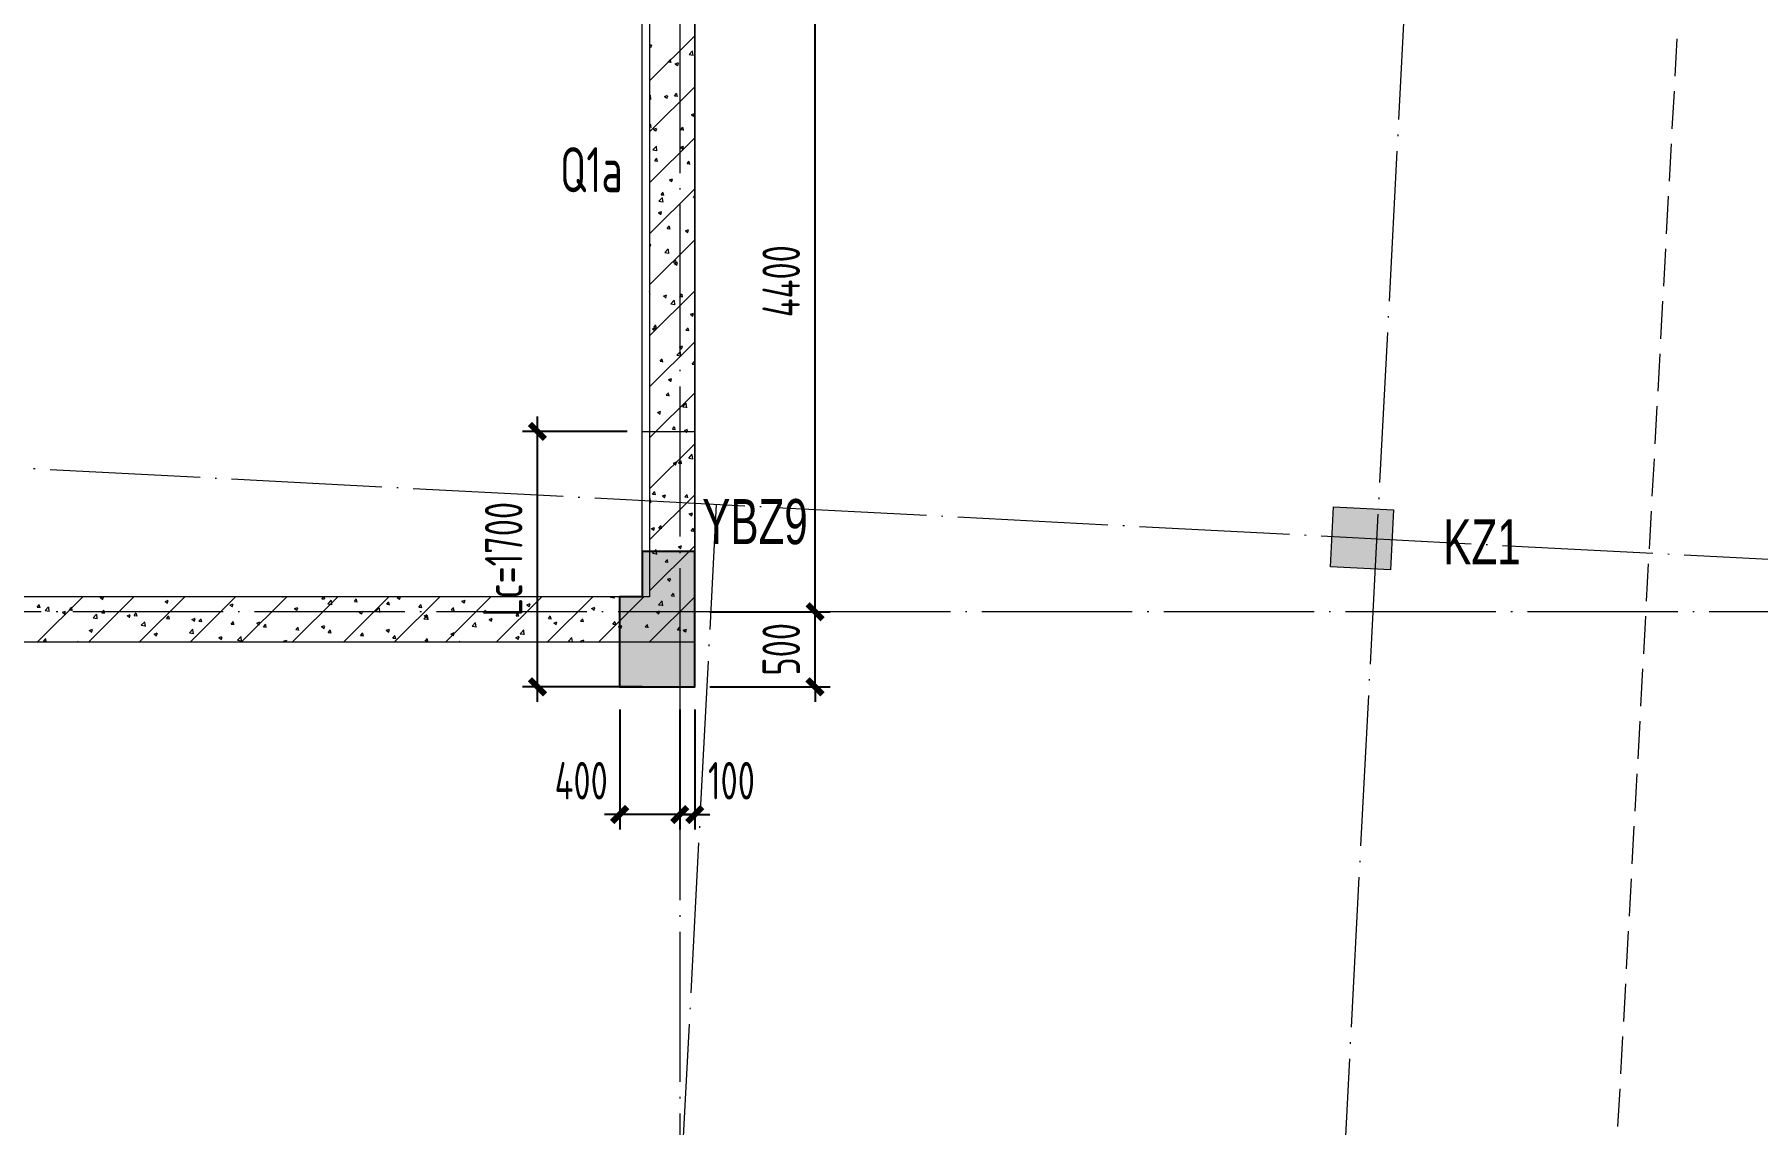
# Model space of a CAD drawing. Extents: x 5874492 to 7194610, y -939842 to -279257.
# Drawn here: x 6330551 to 6342017, y -479302 to -472047 of the extents above; entities that cross this region are included whole.
import ezdxf
from ezdxf.enums import TextEntityAlignment as Align

# ---------------------------------------------------------------- set-up
doc = ezdxf.new("R2010")
doc.units = 0
doc.header["$LTSCALE"] = 1000
doc.linetypes.add('DASH', pattern=[0.35, 0.25, -0.1])
doc.linetypes.add('DOTE', pattern=[2.42, 2, -0.2, 0.02, -0.2])
for name, color, linetype, lineweight in [('A-轴线-塔楼', 1, 'DOTE', 9), ('S-基础-DQ', 6, 'Continuous', 20), ('S-基础-HATCH', 251, 'Continuous', 20), ('S-墙柱-COLU', 50, 'Continuous', 20), ('S-墙柱-DIM', 3, 'Continuous', 20), ('S-墙柱-HATCH', 251, 'Continuous', 20), ('S-墙柱-Lc填充', 8, 'Continuous', 20), ('S-墙柱-WALL', 6, 'Continuous', 20), ('S-墙柱-编号', 4, 'Continuous', 20), ('S-板-BEAM-CON', 2, 'Continuous', 20), ('S-轴网-轴线', 1, 'DOTE', 9), ('S-通用-TEXT', 7, 'Continuous', 20)]:
    doc.layers.add(name, color=color, linetype=linetype, lineweight=lineweight)
doc.layers.add('COLU_TH', color=5, linetype='Continuous')
doc.styles.add('BW_Dim', font='Bweng.shx', dxfattribs={"width": 0.7, "bigfont": 'hztxt.shx'})
doc.styles.add('TSSD_Dimension', font='tssdeng.shx', dxfattribs={"width": 0.7, "bigfont": 'tssdchn.shx'})
doc.styles.add('TSSD_Rein', font='tssdeng.shx', dxfattribs={"width": 0.7, "bigfont": 'hztxt.shx'})
doc.dimstyles.new('TSSD_100_100', dxfattribs={"dimtxt": 250, "dimasz": 100, "dimexe": 100, "dimexo": 100, "dimgap": 100, "dimtad": 1, "dimdec": 0, "dimzin": 0, "dimdsep": 46, "dimtxsty": 'TSSD_Dimension', "dimblk": 'ARCHTICK', "dimcen": 0, "dimdle": 100, "dimclrt": 7, "dimadec": 0, "dimazin": 0, "dimtfac": 1, "dimtdec": 0, "dimtix": 1, "dimtmove": 2, "dimatfit": 0, "dimfxl": 0, "dimtolj": 1, "dimtzin": 0, "dimarcsym": 0})
doc.dimstyles.new('TSSD_100_100$0', dxfattribs={"dimtxt": 250, "dimasz": 100, "dimexe": 100, "dimexo": 250, "dimgap": 100, "dimtad": 1, "dimdec": 0, "dimzin": 0, "dimdsep": 46, "dimtxsty": 'TSSD_Dimension', "dimblk": 'ARCHTICK', "dimcen": 0, "dimdle": 100, "dimclrd": 256, "dimclre": 256, "dimclrt": 7, "dimadec": 0, "dimazin": 0, "dimtfac": 1, "dimtdec": 0, "dimtix": 1, "dimtmove": 2, "dimatfit": 3, "dimldrblk": 'ARCHTICK', "dimfxl": 0, "dimtolj": 1, "dimtzin": 0, "dimlwd": -1, "dimarcsym": 0})

# ---------------------------------------------------------------- blocks, each defined once
blk = doc.blocks.new('_ArchTick')
at = {"color": 0, "linetype": 'ByBlock', "const_width": 0.4}
blk.add_lwpolyline([(-0.5, -0.5), (0.5, 0.5)], dxfattribs=at)
blk = doc.blocks.new('*D1943')
at = {"layer": 'Defpoints', "color": 0, "transparency": 16777216}
for p in [(6334945, -475889), (6335745, -475889), (6334945, -476389)]:
    blk.add_point(p, dxfattribs=at)
at = {"layer": 'S-墙柱-DIM', "color": 0, "lineweight": -2, "transparency": 16777216}
for p, q in [((6335745, -475889), (6335745, -475789)), ((6335045, -475889), (6335845, -475889)), ((6335745, -476389), (6335745, -475889)), ((6335045, -476389), (6335845, -476389)), ((6335745, -476389), (6335745, -476489))]:
    blk.add_line(p, q, dxfattribs=at)
at = {"layer": 'S-墙柱-DIM', "color": 0, "lineweight": -2, "transparency": 16777216, "xscale": 100, "yscale": 100, "zscale": 100}
for p, rotation in [((6335745, -475889), 270), ((6335745, -476389), 90)]:
    blk.add_blockref('_ArchTick', p, dxfattribs=dict(at, rotation=rotation))
at = {"layer": 'S-墙柱-DIM', "color": 7, "transparency": 16777216, "insert": (6335520, -476139), "char_height": 250, "attachment_point": 5, "rotation": 90, "style": 'TSSD_Dimension'}
blk.add_mtext('\\A1;500', dxfattribs=at)
blk = doc.blocks.new('*D1948')
at = {"layer": 'Defpoints', "color": 0, "transparency": 16777216}
for p in [(6334445, -476439), (6334845, -476439), (6334445, -477239)]:
    blk.add_point(p, dxfattribs=at)
at = {"layer": 'S-墙柱-DIM', "color": 0, "lineweight": -2, "transparency": 16777216}
for p, q in [((6334445, -476539), (6334445, -477339)), ((6334845, -476539), (6334845, -477339)), ((6334445, -477239), (6334345, -477239)), ((6334845, -477239), (6334445, -477239)), ((6334845, -477239), (6334945, -477239))]:
    blk.add_line(p, q, dxfattribs=at)
at = {"layer": 'S-墙柱-DIM', "color": 0, "lineweight": -2, "transparency": 16777216, "xscale": 100, "yscale": 100, "zscale": 100}
blk.add_blockref('_ArchTick', (6334445, -477239), dxfattribs=at)
at = {"layer": 'S-墙柱-DIM', "color": 0, "lineweight": -2, "transparency": 16777216, "xscale": 100, "yscale": 100, "zscale": 100, "rotation": 180}
blk.add_blockref('_ArchTick', (6334845, -477239), dxfattribs=at)
at = {"layer": 'S-墙柱-DIM', "color": 7, "transparency": 16777216, "insert": (6334189, -477014), "char_height": 250, "attachment_point": 5, "style": 'TSSD_Dimension'}
blk.add_mtext('\\A1;400', dxfattribs=at)
blk = doc.blocks.new('*D1949')
at = {"layer": 'Defpoints', "color": 0, "transparency": 16777216}
for p in [(6334845, -476439), (6334945, -476439), (6334845, -477239)]:
    blk.add_point(p, dxfattribs=at)
at = {"layer": 'S-墙柱-DIM', "color": 0, "lineweight": -2, "transparency": 16777216}
for p, q in [((6334845, -476539), (6334845, -477339)), ((6334945, -476539), (6334945, -477339)), ((6334845, -477239), (6334745, -477239)), ((6334945, -477239), (6334845, -477239)), ((6334945, -477239), (6335045, -477239))]:
    blk.add_line(p, q, dxfattribs=at)
at = {"layer": 'S-墙柱-DIM', "color": 0, "lineweight": -2, "transparency": 16777216, "xscale": 100, "yscale": 100, "zscale": 100}
blk.add_blockref('_ArchTick', (6334845, -477239), dxfattribs=at)
at = {"layer": 'S-墙柱-DIM', "color": 0, "lineweight": -2, "transparency": 16777216, "xscale": 100, "yscale": 100, "zscale": 100, "rotation": 180}
blk.add_blockref('_ArchTick', (6334945, -477239), dxfattribs=at)
at = {"layer": 'S-墙柱-DIM', "color": 7, "transparency": 16777216, "insert": (6335189, -477014), "char_height": 250, "attachment_point": 5, "style": 'TSSD_Dimension'}
blk.add_mtext('\\A1;100', dxfattribs=at)
blk = doc.blocks.new('*D1987')
at = {"layer": 'Defpoints', "color": 0, "transparency": 16777216}
for p in [(6334945, -471489), (6335745, -471489), (6334945, -475889)]:
    blk.add_point(p, dxfattribs=at)
at = {"layer": 'S-墙柱-DIM', "color": 0, "lineweight": -2, "transparency": 16777216}
for p, q in [((6335745, -475989), (6335745, -471389)), ((6335045, -471489), (6335845, -471489)), ((6335045, -475889), (6335845, -475889))]:
    blk.add_line(p, q, dxfattribs=at)
at = {"layer": 'S-墙柱-DIM', "color": 0, "lineweight": -2, "transparency": 16777216, "xscale": 100, "yscale": 100, "zscale": 100}
for p, rotation in [((6335745, -471489), 90), ((6335745, -475889), 270)]:
    blk.add_blockref('_ArchTick', p, dxfattribs=dict(at, rotation=rotation))
at = {"layer": 'S-墙柱-DIM', "color": 7, "transparency": 16777216, "insert": (6335520, -473689), "char_height": 250, "attachment_point": 5, "rotation": 90, "style": 'TSSD_Dimension'}
blk.add_mtext('\\A1;4400', dxfattribs=at)
blk = doc.blocks.new('*D1990')
at = {"layer": 'Defpoints', "color": 0, "transparency": 16777216}
for p in [(6333898, -474689), (6334595, -474689), (6334695, -476389)]:
    blk.add_point(p, dxfattribs=at)
at = {"layer": 'S-墙柱-DIM', "color": 0, "lineweight": -2, "transparency": 16777216}
for p, q in [((6333898, -476489), (6333898, -474589)), ((6334495, -474689), (6333798, -474689)), ((6334595, -476389), (6333798, -476389))]:
    blk.add_line(p, q, dxfattribs=at)
at = {"layer": 'S-墙柱-DIM', "color": 0, "lineweight": -2, "transparency": 16777216, "xscale": 100, "yscale": 100, "zscale": 100}
for p, rotation in [((6333898, -474689), 90), ((6333898, -476389), 270)]:
    blk.add_blockref('_ArchTick', p, dxfattribs=dict(at, rotation=rotation))
at = {"layer": 'S-墙柱-DIM', "color": 7, "transparency": 16777216, "insert": (6333673, -475539), "char_height": 250, "attachment_point": 5, "rotation": 90, "style": 'TSSD_Dimension'}
blk.add_mtext('\\A1;Lc=1700', dxfattribs=at)
blk = doc.blocks.new('A$C3FF375C5')
at = {"layer": 'A-轴线-塔楼', "ltscale": 0.5}
for p, q in [((51480.4, -6390.5), (53403, 30371.3)), ((54883.4, 324.4), (37003.6, 1259.5)), ((47086.4, -6160.7), (47445.9, 713.4))]:
    blk.add_line(p, q, dxfattribs=at)
at = {"layer": 'A-轴线-塔楼', "linetype": 'DOTE', "ltscale": 0.5}
for p, q in [((47200, 18440.3), (47200, -8548.9)), ((59891.4, 0), (-2283.6, 0))]:
    blk.add_line(p, q, dxfattribs=at)
blk = doc.blocks.new('sfdgjhgfhgkjhk')
at = {"layer": 'S-基础-DQ'}
for points in [[(6945492, 358792), (6945492, 356336), (6963809, 356336), (6963809, 354236), (6966809, 354236), (6966809, 354586), (6971909, 354586), (6971909, 347036), (6977909, 347036), (6977909, 339686), (6931592, 339686), (6931592, 336294)], [(6931892, 336294), (6931892, 339386), (6978209, 339386), (6978209, 347336), (6972209, 347336), (6972209, 354886), (6966509, 354886), (6966509, 354536), (6964109, 354536), (6964109, 356636), (6945792, 356636), (6945792, 358792)]]:
    blk.add_lwpolyline(points, dxfattribs=at)
at = {"layer": 'S-基础-HATCH'}
for p, q in [((6977909, 343120), (6978209, 343420)), ((6977909, 343357), (6977922, 343362)), ((6977909, 343349), (6977916, 343344)), ((6977917, 343341), (6977923, 343359)), ((6978171, 343295), (6978194, 343319)), ((6978033, 343246), (6978048, 343263)), ((6978033, 343246), (6978051, 343244)), ((6978052, 343241), (6978048, 343260)), ((6978080, 343234), (6978101, 343242)), ((6978080, 343234), (6978095, 343223)), ((6978096, 343220), (6978102, 343238)), ((6978171, 343295), (6978198, 343291)), ((6978198, 343288), (6978195, 343316)), ((6977909, 342780), (6978209, 343080)), ((6977909, 343022), (6977914, 343027)), ((6977909, 343000), (6977917, 342998)), ((6977918, 342996), (6977915, 343024)), ((6978007, 343016), (6978028, 343024)), ((6978007, 343016), (6978022, 343006)), ((6978023, 343003), (6978029, 343021)), ((6978075, 343020), (6978089, 343038)), ((6978075, 343020), (6978093, 343019)), ((6978094, 343015), (6978090, 343034)), ((6978187, 342895), (6978208, 342903)), ((6978187, 342895), (6978201, 342885)), ((6978202, 342882), (6978208, 342900)), ((6977909, 342823), (6977916, 342831)), ((6977909, 342813), (6977919, 342812)), ((6977920, 342809), (6977917, 342827)), ((6977934, 342798), (6977955, 342806)), ((6977934, 342798), (6977949, 342788)), ((6977950, 342785), (6977956, 342803)), ((6978117, 342795), (6978131, 342812)), ((6978117, 342795), (6978135, 342793)), ((6978135, 342790), (6978132, 342809)), ((6977909, 342441), (6978209, 342741)), ((6977930, 342661), (6977954, 342685)), ((6977930, 342661), (6977957, 342657)), ((6977958, 342654), (6977954, 342682)), ((6978114, 342678), (6978135, 342686)), ((6978114, 342678), (6978128, 342668)), ((6978129, 342664), (6978135, 342682)), ((6977943, 342588), (6977957, 342605)), ((6977943, 342588), (6977961, 342586)), ((6977962, 342583), (6977958, 342602)), ((6978158, 342569), (6978173, 342586)), ((6978158, 342569), (6978176, 342568)), ((6978177, 342564), (6978173, 342583)), ((6977909, 342101), (6978209, 342401)), ((6978041, 342460), (6978062, 342468)), ((6978041, 342460), (6978055, 342450)), ((6978056, 342447), (6978062, 342465)), ((6977970, 342319), (6977994, 342343)), ((6977970, 342319), (6977997, 342315)), ((6977985, 342362), (6977999, 342379)), ((6977985, 342362), (6978003, 342361)), ((6977998, 342312), (6977994, 342340)), ((6978003, 342357), (6978000, 342376)), ((6978200, 342343), (6978209, 342355)), ((6978200, 342343), (6978209, 342343)), ((6977968, 342243), (6977989, 342251)), ((6977968, 342243), (6977982, 342232)), ((6977983, 342229), (6977989, 342247)), ((6977909, 341762), (6978209, 342062)), ((6978026, 342137), (6978041, 342154)), ((6978026, 342137), (6978044, 342135)), ((6978045, 342132), (6978041, 342150)), ((6978147, 342122), (6978168, 342130)), ((6978147, 342122), (6978162, 342112)), ((6978162, 342108), (6978168, 342126)), ((6977909, 342031), (6977916, 342033)), ((6977909, 342015), (6977909, 342015)), ((6977910, 342012), (6977916, 342030)), ((6978010, 341977), (6978033, 342001)), ((6978010, 341977), (6978037, 341973)), ((6978037, 341970), (6978034, 341998)), ((6978068, 341911), (6978082, 341928)), ((6978068, 341911), (6978086, 341909)), ((6978074, 341904), (6978095, 341912)), ((6978074, 341904), (6978089, 341894)), ((6978087, 341906), (6978083, 341925)), ((6978089, 341891), (6978095, 341909)), ((6977909, 341423), (6978209, 341723)), ((6977913, 341699), (6977909, 341718)), ((6977909, 341703), (6977912, 341703)), ((6978001, 341687), (6978022, 341695)), ((6978001, 341687), (6978016, 341677)), ((6978016, 341673), (6978022, 341691)), ((6978050, 341635), (6978073, 341659)), ((6978050, 341635), (6978076, 341631)), ((6978077, 341628), (6978074, 341657)), ((6978110, 341685), (6978124, 341703)), ((6978110, 341685), (6978127, 341684)), ((6978128, 341680), (6978125, 341699)), ((6977936, 341478), (6977950, 341496)), ((6977955, 341474), (6977951, 341492)), ((6978180, 341566), (6978201, 341574)), ((6978180, 341566), (6978195, 341556)), ((6978195, 341552), (6978201, 341571)), ((6977909, 341083), (6978209, 341383)), ((6977928, 341469), (6977949, 341477)), ((6977928, 341469), (6977943, 341459)), ((6977936, 341478), (6977954, 341477)), ((6977943, 341456), (6977949, 341474)), ((6978151, 341460), (6978166, 341477)), ((6978151, 341460), (6978169, 341458)), ((6978170, 341455), (6978166, 341473)), ((6977978, 341253), (6977992, 341270)), ((6977978, 341253), (6977996, 341251)), ((6977996, 341248), (6977993, 341267)), ((6978090, 341293), (6978113, 341317)), ((6978090, 341293), (6978116, 341289)), ((6978107, 341348), (6978128, 341356)), ((6978107, 341348), (6978122, 341338)), ((6978117, 341286), (6978114, 341315)), ((6978122, 341335), (6978128, 341353)), ((6978034, 341131), (6978055, 341139)), ((6978193, 341234), (6978207, 341251)), ((6978193, 341234), (6978209, 341233)), ((6978209, 341241), (6978208, 341248)), ((6977909, 340744), (6978209, 341044)), ((6978019, 341027), (6978034, 341044)), ((6978019, 341027), (6978037, 341026)), ((6978034, 341131), (6978049, 341121)), ((6978038, 341022), (6978034, 341041)), ((6978049, 341117), (6978055, 341136)), ((6977961, 340913), (6977982, 340921)), ((6977961, 340913), (6977976, 340903)), ((6977976, 340900), (6977982, 340918)), ((6978129, 340951), (6978153, 340976)), ((6978129, 340951), (6978156, 340947)), ((6978157, 340944), (6978153, 340973)), ((6978061, 340801), (6978075, 340819)), ((6978061, 340801), (6978079, 340800)), ((6978079, 340797), (6978076, 340815)), ((6978140, 340792), (6978161, 340801)), ((6978155, 340779), (6978161, 340797)), ((6977909, 340404), (6978209, 340704)), ((6977909, 340700), (6977909, 340700)), ((6978140, 340792), (6978155, 340782)), ((6978067, 340575), (6978088, 340583)), ((6978067, 340575), (6978082, 340565)), ((6978082, 340562), (6978088, 340580)), ((6978102, 340576), (6978117, 340593)), ((6978102, 340576), (6978120, 340574)), ((6978121, 340571), (6978118, 340590)), ((6978169, 340609), (6978192, 340634)), ((6978169, 340609), (6978196, 340605)), ((6978196, 340602), (6978193, 340631)), ((6977909, 340065), (6978209, 340365)), ((6977909, 340338), (6977912, 340341)), ((6977916, 340310), (6977913, 340339)), ((6977929, 340369), (6977943, 340386)), ((6977929, 340369), (6977947, 340367)), ((6977948, 340364), (6977944, 340383)), ((6977994, 340357), (6978015, 340365)), ((6977994, 340357), (6978009, 340347)), ((6978009, 340344), (6978015, 340362)), ((6978144, 340350), (6978159, 340367)), ((6978144, 340350), (6978162, 340349)), ((6978163, 340345), (6978159, 340364)), ((6977909, 340314), (6977915, 340313)), ((6978173, 340237), (6978194, 340245)), ((6978173, 340237), (6978188, 340227)), ((6978188, 340223), (6978195, 340241)), ((6978209, 340267), (6978209, 340268)), ((6978209, 340267), (6978209, 340267)), ((6977921, 340140), (6977942, 340148)), ((6977921, 340140), (6977936, 340130)), ((6977936, 340126), (6977942, 340145)), ((6977971, 340143), (6977985, 340161)), ((6977971, 340143), (6977988, 340142)), ((6977989, 340138), (6977986, 340157)), ((6978186, 340124), (6978200, 340142)), ((6978186, 340124), (6978204, 340123)), ((6978204, 340120), (6978201, 340138)), ((6977909, 339726), (6978209, 340026)), ((6977928, 339975), (6977952, 340000)), ((6977956, 339968), (6977953, 339997)), ((6978100, 340019), (6978121, 340027)), ((6978100, 340019), (6978115, 340009)), ((6978115, 340006), (6978122, 340024)), ((6977928, 339975), (6977955, 339971)), ((6978012, 339918), (6978027, 339935)), ((6978012, 339918), (6978030, 339916)), ((6978031, 339913), (6978027, 339932)), ((6978027, 339802), (6978048, 339810)), ((6978027, 339802), (6978042, 339791)), ((6978042, 339788), (6978049, 339806)), ((6973836, 339386), (6974136, 339686)), ((6974176, 339386), (6974476, 339686)), ((6974253, 339679), (6974270, 339686)), ((6974253, 339679), (6974268, 339669)), ((6974268, 339666), (6974274, 339684)), ((6974515, 339386), (6974815, 339686)), ((6974684, 339655), (6974705, 339663)), ((6974684, 339655), (6974699, 339645)), ((6974699, 339642), (6974706, 339660)), ((6974854, 339386), (6975154, 339686)), ((6975194, 339386), (6975494, 339686)), ((6975463, 339686), (6975473, 339685)), ((6975474, 339682), (6975473, 339686)), ((6975533, 339386), (6975833, 339686)), ((6975728, 339673), (6975739, 339686)), ((6975728, 339673), (6975746, 339672)), ((6975747, 339669), (6975744, 339686)), ((6975767, 339639), (6975790, 339663)), ((6975794, 339632), (6975791, 339661)), ((6975873, 339386), (6976173, 339686)), ((6975944, 339655), (6975958, 339672)), ((6975944, 339655), (6975962, 339653)), ((6975962, 339650), (6975959, 339668)), ((6976159, 339636), (6976173, 339653)), ((6976177, 339631), (6976174, 339650)), ((6976212, 339386), (6976512, 339686)), ((6976229, 339680), (6976245, 339686)), ((6976229, 339680), (6976244, 339670)), ((6976245, 339667), (6976251, 339685)), ((6976552, 339386), (6976852, 339686)), ((6976660, 339656), (6976681, 339664)), ((6976660, 339656), (6976675, 339646)), ((6976676, 339643), (6976682, 339661)), ((6976891, 339386), (6977191, 339686)), ((6977230, 339386), (6977530, 339686)), ((6977570, 339386), (6977870, 339686)), ((6977648, 339683), (6977651, 339686)), ((6977648, 339683), (6977675, 339679)), ((6977675, 339676), (6977674, 339686)), ((6977909, 339386), (6978209, 339686)), ((6977968, 339633), (6977992, 339658)), ((6977996, 339626), (6977992, 339655)), ((6978054, 339692), (6978068, 339709)), ((6978054, 339692), (6978072, 339690)), ((6978072, 339687), (6978069, 339706)), ((6978206, 339681), (6978209, 339682)), ((6978206, 339681), (6978209, 339679)), ((6973833, 339617), (6973848, 339634)), ((6973833, 339617), (6973851, 339616)), ((6973852, 339612), (6973849, 339631)), ((6973886, 339595), (6973909, 339619)), ((6973886, 339595), (6973912, 339591)), ((6973913, 339588), (6973910, 339617)), ((6974001, 339583), (6974022, 339591)), ((6974001, 339583), (6974016, 339573)), ((6974016, 339569), (6974022, 339587)), ((6974049, 339598), (6974063, 339616)), ((6974049, 339598), (6974067, 339597)), ((6974067, 339593), (6974064, 339612)), ((6974206, 339545), (6974229, 339570)), ((6974206, 339545), (6974232, 339541)), ((6974233, 339538), (6974230, 339567)), ((6974264, 339580), (6974278, 339597)), ((6974264, 339580), (6974282, 339578)), ((6974282, 339575), (6974279, 339593)), ((6974432, 339559), (6974453, 339567)), ((6974432, 339559), (6974447, 339549)), ((6974447, 339545), (6974453, 339563)), ((6974479, 339561), (6974493, 339578)), ((6974479, 339561), (6974497, 339559)), ((6974498, 339556), (6974494, 339575)), ((6974694, 339542), (6974709, 339559)), ((6974694, 339542), (6974712, 339540)), ((6974713, 339537), (6974709, 339556)), ((6974863, 339535), (6974884, 339543)), ((6974863, 339535), (6974878, 339525)), ((6974878, 339521), (6974885, 339539)), ((6974909, 339523), (6974924, 339540)), ((6974928, 339518), (6974925, 339537)), ((6975115, 339631), (6975136, 339639)), ((6975115, 339631), (6975130, 339621)), ((6975131, 339618), (6975137, 339636)), ((6975546, 339607), (6975567, 339615)), ((6975546, 339607), (6975561, 339597)), ((6975562, 339594), (6975568, 339612)), ((6975767, 339639), (6975794, 339635)), ((6975977, 339583), (6975998, 339591)), ((6975977, 339583), (6975992, 339573)), ((6975993, 339570), (6975999, 339588)), ((6976087, 339589), (6976110, 339614)), ((6976087, 339589), (6976114, 339585)), ((6976114, 339582), (6976111, 339611)), ((6976159, 339636), (6976177, 339634)), ((6976374, 339617), (6976388, 339634)), ((6976374, 339617), (6976392, 339615)), ((6976393, 339612), (6976389, 339631)), ((6976407, 339540), (6976431, 339564)), ((6976407, 339540), (6976434, 339536)), ((6976408, 339559), (6976429, 339567)), ((6976408, 339559), (6976423, 339549)), ((6976424, 339546), (6976430, 339564)), ((6976435, 339533), (6976431, 339561)), ((6976589, 339598), (6976604, 339615)), ((6976589, 339598), (6976607, 339597)), ((6976608, 339593), (6976604, 339612)), ((6976804, 339579), (6976819, 339597)), ((6976804, 339579), (6976822, 339578)), ((6976823, 339574), (6976819, 339593)), ((6976840, 339535), (6976861, 339543)), ((6976840, 339535), (6976854, 339525)), ((6976855, 339522), (6976861, 339540)), ((6977020, 339560), (6977034, 339578)), ((6977020, 339560), (6977037, 339559)), ((6977038, 339556), (6977035, 339574)), ((6977092, 339632), (6977113, 339640)), ((6977092, 339632), (6977107, 339622)), ((6977107, 339619), (6977113, 339637)), ((6977235, 339542), (6977249, 339559)), ((6977235, 339542), (6977253, 339540)), ((6977253, 339537), (6977250, 339556)), ((6977450, 339523), (6977464, 339540)), ((6977468, 339518), (6977465, 339537)), ((6977523, 339608), (6977544, 339616)), ((6977523, 339608), (6977538, 339598)), ((6977538, 339595), (6977544, 339613)), ((6977954, 339584), (6977975, 339592)), ((6977954, 339584), (6977969, 339574)), ((6977968, 339633), (6977995, 339629)), ((6977969, 339571), (6977976, 339589)), ((6974180, 339462), (6974201, 339470)), ((6974180, 339462), (6974195, 339452)), ((6974195, 339448), (6974201, 339467)), ((6974526, 339496), (6974549, 339520)), ((6974526, 339496), (6974553, 339492)), ((6974553, 339489), (6974550, 339517)), ((6974611, 339438), (6974632, 339446)), ((6974611, 339438), (6974626, 339428)), ((6974626, 339424), (6974633, 339443)), ((6974846, 339446), (6974869, 339470)), ((6974846, 339446), (6974873, 339442)), ((6974873, 339439), (6974870, 339468)), ((6974909, 339523), (6974927, 339522)), ((6975042, 339414), (6975063, 339422)), ((6975058, 339400), (6975064, 339419)), ((6975125, 339504), (6975139, 339521)), ((6975125, 339504), (6975142, 339503)), ((6975143, 339499), (6975140, 339518)), ((6975166, 339396), (6975190, 339421)), ((6975294, 339511), (6975315, 339519)), ((6975294, 339511), (6975309, 339501)), ((6975310, 339497), (6975316, 339515)), ((6975340, 339485), (6975354, 339503)), ((6975340, 339485), (6975358, 339484)), ((6975358, 339481), (6975355, 339499)), ((6975555, 339467), (6975569, 339484)), ((6975555, 339467), (6975573, 339465)), ((6975574, 339462), (6975570, 339480)), ((6975725, 339487), (6975746, 339495)), ((6975725, 339487), (6975740, 339476)), ((6975741, 339473), (6975747, 339491)), ((6975770, 339448), (6975785, 339465)), ((6975770, 339448), (6975788, 339446)), ((6975789, 339443), (6975785, 339462)), ((6975985, 339429), (6976000, 339446)), ((6975985, 339429), (6976003, 339427)), ((6976004, 339424), (6976000, 339443)), ((6976156, 339463), (6976177, 339471)), ((6976156, 339463), (6976171, 339452)), ((6976172, 339449), (6976178, 339467)), ((6976200, 339410), (6976215, 339427)), ((6976219, 339405), (6976216, 339424)), ((6976587, 339438), (6976608, 339447)), ((6976587, 339438), (6976602, 339428)), ((6976603, 339425), (6976609, 339443)), ((6976727, 339490), (6976751, 339514)), ((6976727, 339490), (6976754, 339486)), ((6976755, 339483), (6976751, 339512)), ((6977019, 339414), (6977040, 339423)), ((6977034, 339401), (6977040, 339419)), ((6977048, 339440), (6977071, 339465)), ((6977048, 339440), (6977074, 339436)), ((6977075, 339433), (6977072, 339462)), ((6977271, 339511), (6977292, 339519)), ((6977271, 339511), (6977286, 339501)), ((6977286, 339498), (6977292, 339516)), ((6977450, 339523), (6977468, 339521)), ((6977665, 339504), (6977680, 339521)), ((6977665, 339504), (6977683, 339502)), ((6977684, 339499), (6977680, 339518)), ((6977702, 339487), (6977723, 339495)), ((6977702, 339487), (6977717, 339477)), ((6977717, 339474), (6977723, 339492)), ((6977880, 339485), (6977895, 339502)), ((6977880, 339485), (6977898, 339484)), ((6977899, 339480), (6977895, 339499)), ((6978095, 339466), (6978110, 339484)), ((6978095, 339466), (6978113, 339465)), ((6978114, 339461), (6978111, 339480)), ((6978133, 339463), (6978154, 339471)), ((6978133, 339463), (6978148, 339453)), ((6978149, 339450), (6978155, 339468)), ((6973875, 339392), (6973890, 339409)), ((6973875, 339392), (6973893, 339390)), ((6973894, 339387), (6973890, 339405)), ((6974102, 339386), (6974105, 339390)), ((6974106, 339386), (6974105, 339387)), ((6975042, 339414), (6975057, 339404)), ((6975166, 339396), (6975193, 339392)), ((6975194, 339389), (6975190, 339418)), ((6975473, 339390), (6975494, 339398)), ((6975473, 339390), (6975479, 339386)), ((6975492, 339386), (6975495, 339395)), ((6976200, 339410), (6976218, 339409)), ((6976416, 339391), (6976430, 339409)), ((6976416, 339391), (6976434, 339390)), ((6976434, 339386), (6976431, 339405)), ((6976642, 339386), (6976645, 339390)), ((6976646, 339386), (6976646, 339386)), ((6977019, 339414), (6977034, 339404)), ((6977368, 339391), (6977391, 339415)), ((6977368, 339391), (6977394, 339387)), ((6977395, 339386), (6977392, 339412)), ((6977450, 339390), (6977471, 339399)), ((6977450, 339390), (6977456, 339386)), ((6977468, 339386), (6977471, 339395))]:
    blk.add_line(p, q, dxfattribs=at)

msp = doc.modelspace()

# ---------------------------------------------------------------- hatches: boundary and pattern name
at = {"layer": 'S-基础-HATCH'}
h = msp.add_hatch(color=256, dxfattribs=at)
h.paths.add_polyline_path([(6328994.5, -466659.2), (6328644.5, -466659.2), (6328644.5, -466189.2), (6328494.5, -466189.2), (6328494.5, -465989.2), (6328344.5, -465989.2), (6328344.5, -465689.2), (6328644.5, -465689.2), (6328644.5, -465389.2), (6328994.5, -465389.2)])
h.paths.add_polyline_path([(6293494.5, -466659.2), (6293844.5, -466659.2), (6293844.5, -466189.2), (6293994.5, -466189.2), (6293994.5, -465989.2), (6294144.5, -465989.2), (6294144.5, -465689.2), (6293844.5, -465689.2), (6293844.5, -465389.2), (6293494.5, -465389.2)])
h.paths.add_polyline_path([(6300644.5, -463139.2), (6300644.5, -463439.2), (6300944.5, -463439.2), (6300944.5, -463364.2), (6301144.5, -463364.2), (6301144.5, -462864.2), (6300944.5, -462864.2), (6300944.5, -462639.2), (6300644.5, -462639.2), (6300644.5, -462939.2), (6300344.5, -462939.2), (6300344.5, -463139.2)])
h.paths.add_polyline_path([(6314194.5, -464389.2), (6313894.5, -464389.2), (6313894.5, -463489.2), (6313594.5, -463489.2), (6313594.5, -463189.2), (6314394.6, -463189.2), (6314394.6, -463689.2), (6314194.5, -463689.2)])
h.paths.add_polyline_path([(6308294.5, -464389.2), (6308594.5, -464389.2), (6308594.5, -463489.2), (6308894.5, -463489.2), (6308894.5, -463189.2), (6308094.5, -463189.2), (6308094.5, -463689.2), (6308294.5, -463689.2)])
h.paths.add_polyline_path([(6311794.5, -463289.2), (6312294.5, -463289.2), (6312294.5, -462889.2), (6312494.5, -462889.2), (6312494.5, -463189.2), (6312794.5, -463189.2), (6312794.5, -463489.2), (6311794.5, -463489.2)])
h.paths.add_polyline_path([(6310694.5, -463289.2), (6310194.5, -463289.2), (6310194.5, -462889.2), (6309994.5, -462889.2), (6309994.5, -463189.2), (6309694.5, -463189.2), (6309694.5, -463489.2), (6310694.5, -463489.2)])
h.paths.add_polyline_path([(6312494.5, -461889.2), (6312294.5, -461889.2), (6312294.5, -461189.2), (6311994.5, -461189.2), (6311994.5, -460989.2), (6312894.5, -460989.2), (6312894.5, -461589.2), (6312494.5, -461589.2)])
h.paths.add_polyline_path([(6309994.5, -461889.2), (6310194.5, -461889.2), (6310194.5, -461189.2), (6310494.5, -461189.2), (6310494.5, -460989.2), (6309594.5, -460989.2), (6309594.5, -461589.2), (6309994.5, -461589.2)])
h.paths.add_polyline_path([(6320544.5, -464339.2), (6320844.5, -464339.2), (6320844.5, -463439.2), (6321144.5, -463439.2), (6321144.5, -463239.2), (6320844.5, -463239.2), (6320844.5, -462939.2), (6320544.5, -462939.2), (6320544.5, -463239.2), (6320344.5, -463239.2), (6320344.5, -463739.2), (6320544.5, -463739.2)])
h.paths.add_polyline_path([(6323344.5, -462789.2), (6323544.5, -462789.2), (6323544.5, -463439.2), (6323044.5, -463439.2), (6323044.5, -463239.2), (6323344.5, -463239.2)])
h.paths.add_polyline_path([(6325544.5, -475739.2), (6324794.5, -475739.2), (6324794.5, -475589.2), (6324794.5, -475289.2), (6324444.5, -475289.2), (6324444.5, -475589.2), (6324444.5, -475739.2), (6323744.5, -475739.2), (6323744.5, -476089.2), (6325544.5, -476089.2)])
h.paths.add_polyline_path([(6317044.5, -475739.2), (6317769.5, -475739.2), (6317769.5, -475589.2), (6317769.5, -475239.2), (6318119.5, -475239.2), (6318119.5, -475589.2), (6318119.5, -475739.2), (6318844.5, -475739.2), (6318844.5, -476089.2), (6317044.5, -476089.2)])
h.paths.add_polyline_path([(6310344.5, -475739.2), (6311069.5, -475739.2), (6311069.5, -475589.2), (6311069.5, -475239.2), (6311419.5, -475239.2), (6311419.5, -475589.2), (6311419.5, -475739.2), (6312144.5, -475739.2), (6312144.5, -476089.2), (6310344.5, -476089.2)])
h.paths.add_polyline_path([(6324444.5, -472639.2), (6324444.5, -472039.2), (6324794.5, -472039.2), (6324794.5, -472639.2)])
h.paths.add_polyline_path([(6303644.5, -475739.2), (6304369.5, -475739.2), (6304369.5, -475589.2), (6304369.5, -475239.2), (6304719.5, -475239.2), (6304719.5, -475589.2), (6304719.5, -475589.2), (6304719.5, -475739.2), (6305444.5, -475739.2), (6305444.5, -476089.2), (6303644.5, -476089.2)])
h.paths.add_polyline_path([(6296944.5, -475739.2), (6297694.5, -475739.2), (6297694.5, -475539.2), (6297694.5, -475239.2), (6298044.5, -475239.2), (6298044.5, -475539.2), (6298044.5, -475739.2), (6298744.5, -475739.2), (6298744.5, -476089.2), (6296944.5, -476089.2)])
h.paths.add_polyline_path([(6287894.5, -475789.2), (6287894.5, -475489.2), (6287544.5, -475489.2), (6287544.5, -476389.2), (6288044.5, -476389.2), (6288044.5, -475789.2)])
h.paths.add_polyline_path([(6287894.5, -468489.2), (6288634.5, -468489.2), (6288634.5, -468139.2), (6287544.5, -468139.2), (6287544.5, -468839.2), (6287894.5, -468839.2)])
h.paths.add_polyline_path([(6293494.5, -468489.2), (6293494.5, -468789.2), (6293844.5, -468789.2), (6293844.5, -468139.2), (6292919.5, -468139.2), (6292919.5, -468489.2)])
h.paths.add_polyline_path([(6293844.5, -470589.2), (6293844.5, -471189.2), (6293494.5, -471189.2), (6293494.5, -470589.2)])
h.paths.add_polyline_path([(6293494.5, -472239.2), (6293844.5, -472239.2), (6293844.5, -472839.2), (6293494.5, -472839.2)])
h.paths.add_polyline_path([(6293494.5, -475789.2), (6293244.5, -475789.2), (6293244.5, -476389.2), (6293844.5, -476389.2), (6293844.5, -475489.2), (6293494.5, -475489.2)])
h.paths.add_polyline_path([(6297694.5, -472039.2), (6298044.5, -472039.2), (6298044.5, -472639.2), (6297694.5, -472639.2)])
h.paths.add_polyline_path([(6293494.5, -461389.2), (6293494.5, -461689.2), (6293844.5, -461689.2), (6293844.5, -460639.2), (6293194.5, -460639.2), (6293194.5, -461389.2)])
h.paths.add_polyline_path([(6296144.5, -465689.2), (6296544.5, -465689.2), (6296544.5, -465989.2), (6296144.5, -465989.2)])
h.paths.add_polyline_path([(6300644.5, -460839.2), (6300344.5, -460839.2), (6300344.5, -460539.2), (6301244.5, -460539.2), (6301244.5, -461139.2), (6300944.5, -461139.2), (6300944.5, -461439.2), (6300644.5, -461439.2)])
h.paths.add_polyline_path([(6300944.5, -464339.2), (6300644.5, -464339.2), (6300644.5, -463939.2), (6300944.5, -463939.2)])
h.paths.add_polyline_path([(6298544.5, -460839.2), (6298544.5, -461339.2), (6298344.5, -461339.2), (6298344.5, -460539.2), (6298844.5, -460539.2), (6298844.5, -460839.2)])
h.paths.add_polyline_path([(6298544.5, -462939.2), (6298544.5, -462439.2), (6298344.5, -462439.2), (6298344.5, -463139.2), (6298844.5, -463139.2), (6298844.5, -462939.2)])
h.paths.add_polyline_path([(6300619.5, -465989.2), (6300619.5, -465689.2), (6301019.5, -465689.2), (6301019.5, -465989.2)])
h.paths.add_polyline_path([(6302244.5, -465989.2), (6302244.5, -466329.2), (6302744.5, -466329.2), (6302744.5, -465689.2), (6301944.5, -465689.2), (6301944.5, -465989.2)])
h.paths.add_polyline_path([(6298044.5, -468389.2), (6297694.5, -468389.2), (6297694.5, -467989.2), (6298044.5, -467989.2)])
h.paths.add_polyline_path([(6298044.5, -465989.2), (6298294.5, -465989.2), (6298294.5, -465689.2), (6297694.5, -465689.2), (6297694.5, -466289.2), (6298044.5, -466289.2)])
h.paths.add_polyline_path([(6301594.5, -470189.2), (6301244.5, -470189.2), (6301244.5, -469789.2), (6301594.5, -469789.2)])
h.paths.add_polyline_path([(6301594.5, -467789.2), (6302494.5, -467789.2), (6302494.5, -467489.2), (6301244.5, -467489.2), (6301244.5, -468089.2), (6301594.5, -468089.2)])
h.paths.add_polyline_path([(6307494.5, -467789.2), (6307494.5, -468089.2), (6307844.5, -468089.2), (6307844.5, -467489.2), (6306594.5, -467489.2), (6306594.5, -467789.2)])
h.paths.add_polyline_path([(6307844.5, -469789.2), (6307844.5, -470189.2), (6307494.5, -470189.2), (6307494.5, -469789.2)])
h.paths.add_polyline_path([(6305044.5, -467489.2), (6305044.5, -467689.2), (6304719.5, -467689.2), (6304719.5, -467989.2), (6304369.5, -467989.2), (6304369.5, -467689.2), (6304044.5, -467689.2), (6304044.5, -467489.2)])
h.paths.add_polyline_path([(6304719.5, -470189.2), (6304369.5, -470189.2), (6304369.5, -469789.2), (6304719.5, -469789.2)])
h.paths.add_polyline_path([(6301594.5, -474289.2), (6301244.5, -474289.2), (6301244.5, -473889.2), (6301594.5, -473889.2)])
h.paths.add_polyline_path([(6301594.5, -472089.2), (6301844.5, -472089.2), (6301844.5, -471789.2), (6301244.5, -471789.2), (6301244.5, -472389.2), (6301594.5, -472389.2)])
h.paths.add_polyline_path([(6307494.5, -472089.2), (6307494.5, -472389.2), (6307844.5, -472389.2), (6307844.5, -471789.2), (6307244.5, -471789.2), (6307244.5, -472089.2)])
h.paths.add_polyline_path([(6307844.5, -473889.2), (6307844.5, -474289.2), (6307494.5, -474289.2), (6307494.5, -473889.2)])
h.paths.add_polyline_path([(6304369.5, -471389.2), (6304719.5, -471389.2), (6304719.5, -471989.2), (6304369.5, -471989.2)])
h.paths.add_polyline_path([(6311069.5, -472039.2), (6311419.5, -472039.2), (6311419.5, -472639.2), (6311069.5, -472639.2)])
h.paths.add_polyline_path([(6320894.5, -467789.2), (6320894.5, -468089.2), (6321244.5, -468089.2), (6321244.5, -467489.2), (6319994.5, -467489.2), (6319994.5, -467789.2)])
h.paths.add_polyline_path([(6321244.5, -469789.2), (6321244.5, -470189.2), (6320894.5, -470189.2), (6320894.5, -469789.2)])
h.paths.add_polyline_path([(6320894.5, -472089.2), (6320894.5, -472389.2), (6321244.5, -472389.2), (6321244.5, -471789.2), (6320644.5, -471789.2), (6320644.5, -472089.2)])
h.paths.add_polyline_path([(6321244.5, -473889.2), (6321244.5, -474289.2), (6320894.5, -474289.2), (6320894.5, -473889.2)])
h.paths.add_polyline_path([(6318444.5, -467489.2), (6318444.5, -467689.2), (6318119.5, -467689.2), (6318119.5, -467989.2), (6317769.5, -467989.2), (6317769.5, -467689.2), (6317444.5, -467689.2), (6317444.5, -467489.2)])
h.paths.add_polyline_path([(6318119.5, -470189.2), (6317769.5, -470189.2), (6317769.5, -469789.2), (6318119.5, -469789.2)])
h.paths.add_polyline_path([(6314994.5, -470189.2), (6314644.5, -470189.2), (6314644.5, -469789.2), (6314994.5, -469789.2)])
h.paths.add_polyline_path([(6314994.5, -467789.2), (6315894.5, -467789.2), (6315894.5, -467489.2), (6314644.5, -467489.2), (6314644.5, -468089.2), (6314994.5, -468089.2)])
h.paths.add_polyline_path([(6317769.5, -471389.2), (6318119.5, -471389.2), (6318119.5, -471989.2), (6317769.5, -471989.2)])
h.paths.add_polyline_path([(6314994.5, -474289.2), (6314644.5, -474289.2), (6314644.5, -473889.2), (6314994.5, -473889.2)])
h.paths.add_polyline_path([(6314994.5, -472089.2), (6315244.5, -472089.2), (6315244.5, -471789.2), (6314644.5, -471789.2), (6314644.5, -472389.2), (6314994.5, -472389.2)])
h.paths.add_polyline_path([(6328994.5, -475789.2), (6328994.5, -475489.2), (6328644.5, -475489.2), (6328644.5, -476389.2), (6329244.5, -476389.2), (6329244.5, -475789.2)])
h.paths.add_polyline_path([(6328644.5, -472839.2), (6328644.5, -472239.2), (6328994.5, -472239.2), (6328994.5, -472839.2)])
h.paths.add_polyline_path([(6328994.5, -471189.2), (6328644.5, -471189.2), (6328644.5, -470789.2), (6328994.5, -470789.2)])
h.paths.add_polyline_path([(6328994.5, -468489.2), (6329344.5, -468489.2), (6329344.5, -468139.2), (6328644.5, -468139.2), (6328644.5, -468789.2), (6328994.5, -468789.2)])
h.paths.add_polyline_path([(6328994.3, -461289.2), (6329294.5, -461289.2), (6329294.5, -460639.2), (6328644.5, -460639.2), (6328644.5, -461589.2), (6328994.3, -461589.2)])
h.paths.add_polyline_path([(6326344.5, -465989.2), (6325944.5, -465989.2), (6325944.5, -465689.2), (6326344.5, -465689.2)])
h.paths.add_polyline_path([(6324444.5, -465989.2), (6324444.5, -466289.2), (6324794.5, -466289.2), (6324794.5, -465689.2), (6324194.5, -465689.2), (6324194.5, -465989.2)])
h.paths.add_polyline_path([(6324794.5, -467989.2), (6324794.5, -468389.2), (6324444.5, -468389.2), (6324444.5, -467989.2)])
h.paths.add_polyline_path([(6320844.5, -461239.2), (6321144.5, -461239.2), (6321144.5, -460939.2), (6320244.5, -460939.2), (6320244.5, -461539.2), (6320544.5, -461539.2), (6320544.5, -461839.2), (6320844.5, -461839.2)])
h.paths.add_polyline_path([(6323344.5, -461239.2), (6323344.5, -461689.2), (6323544.5, -461689.2), (6323544.5, -460639.2), (6323044.5, -460639.2), (6323044.5, -460939.2), (6322744.5, -460939.2), (6322744.5, -461239.2)])
h.paths.add_polyline_path([(6320244.5, -465989.2), (6320544.5, -465989.2), (6320544.5, -465689.2), (6319744.5, -465689.2), (6319744.5, -466329.2), (6320244.5, -466329.2)])
h.paths.add_polyline_path([(6321594.5, -465689.2), (6321869.5, -465689.2), (6321869.5, -465989.2), (6321594.5, -465989.2)])
h.paths.add_polyline_path([(6313894.5, -465989.2), (6313894.5, -465689.2), (6314294.5, -465689.2), (6314294.5, -465989.2)])
h.paths.add_polyline_path([(6315644.5, -465989.2), (6315644.5, -466329.2), (6316144.5, -466329.2), (6316144.5, -465689.2), (6315344.5, -465689.2), (6315344.5, -465989.2)])
h.paths.add_polyline_path([(6311694.5, -465689.2), (6311694.5, -465989.2), (6311419.5, -465989.2), (6311419.5, -466289.2), (6311069.5, -466289.2), (6311069.5, -465989.2), (6310994.5, -465989.2), (6310994.5, -465689.2)])
h.paths.add_polyline_path([(6311419.5, -468389.2), (6311069.5, -468389.2), (6311069.5, -467989.2), (6311419.5, -467989.2)])
h.paths.add_polyline_path([(6306844.5, -465989.2), (6307144.5, -465989.2), (6307144.5, -465689.2), (6306344.5, -465689.2), (6306344.5, -466329.2), (6306844.5, -466329.2)])
h.paths.add_polyline_path([(6308194.5, -465689.2), (6308594.5, -465689.2), (6308594.5, -465989.2), (6308194.5, -465989.2)])
h.paths.add_polyline_path([(6334594.5, -468489.2), (6334444.5, -468489.2), (6333854.5, -468489.2), (6333854.5, -468139.2), (6334944.5, -468139.2), (6334944.5, -468989.2), (6334594.5, -468989.2)])
h.paths.add_polyline_path([(6334594.5, -475789.2), (6334444.5, -475789.2), (6334444.5, -476389.2), (6334944.5, -476389.2), (6334944.5, -475489.2), (6334594.5, -475489.2)])
at = {"layer": 'S-墙柱-HATCH', "ltscale": 0.2}
h = msp.add_hatch(color=256, dxfattribs=at)
h.dxf.hatch_style = 1
h.paths.add_polyline_path([(6339573.8, -475610.5), (6339594.8, -475211.1), (6339195.3, -475190.1), (6339174.4, -475589.6)])

# ---------------------------------------------------------------- linework, layer by layer
at = {"layer": 'COLU_TH'}
msp.add_lwpolyline([(6334594.5, -475789.2), (6334444.5, -475789.2), (6334444.5, -476389.2), (6334944.5, -476389.2), (6334944.5, -475489.2), (6334594.5, -475489.2)], close=True, dxfattribs=at)
at = {"layer": 'S-墙柱-COLU'}
msp.add_lwpolyline([(6339195.3, -475190.1), (6339594.8, -475211.1), (6339573.8, -475610.5), (6339174.4, -475589.6)], close=True, dxfattribs=at)
at = {"layer": 'S-墙柱-Lc填充'}
msp.add_line((6334594.5, -474689.2), (6334944.5, -474689.2), dxfattribs=at)
at = {"layer": 'S-墙柱-WALL'}
msp.add_lwpolyline([(6334444.5, -476389.2), (6334444.5, -475789.2), (6334594.5, -475789.2), (6334594.5, -471489.2), (6334594.5, -471489.2), (6334594.5, -470989.2), (6334594.5, -470989.2), (6334594.5, -468489.2), (6334444.5, -468489.2), (6334444.5, -468489.2), (6333854.5, -468489.2), (6333854.5, -468139.2), (6334944.5, -468139.2), (6334944.5, -468489.2), (6334944.5, -476389.2)], close=True, dxfattribs=at)
at = {"layer": 'S-板-BEAM-CON', "linetype": 'DASH'}
msp.add_lwpolyline([(6327924.5, -478533.1), (6327924.5, -478533.1), (6327924.5, -467242.1), (6330948.9, -467242.1), (6330948.9, -457313.7), (6325335.5, -456918.2), (6325747.5, -444588.6), (6342927.6, -445514.5), (6340936.4, -482067.3), (6327810, -481279.7)], close=True, dxfattribs=at)

# ---------------------------------------------------------------- block references
msp.add_blockref('sfdgjhgfhgkjhk', (-643264.6, -815475.3))
at = {"layer": 'S-轴网-轴线', "ltscale": 0.2}
msp.add_blockref('A$C3FF375C5', (6287644.5, -475889.2), dxfattribs=at)

# ---------------------------------------------------------------- texts
at = {"layer": 'S-墙柱-编号', "style": 'TSSD_Rein', "width": 0.7}
msp.add_text('Q1a', height=300, dxfattribs=at).set_placement((6334048.3, -473096.8))
at = {"layer": 'S-通用-TEXT', "style": 'BW_Dim', "width": 0.7}
msp.add_text('YBZ9', height=300, dxfattribs=at).set_placement((6334994.5, -475439.2))
at = {"layer": 'S-通用-TEXT', "color": 3, "style": 'BW_Dim', "width": 0.7}
msp.add_text('KZ1', height=300, dxfattribs=at).set_placement((6339925.9, -475274.5), align=Align.TOP_LEFT)

# ---------------------------------------------------------------- dimensions: what is measured, and where the dimension line sits
at = {"layer": 'S-墙柱-DIM'}
for base, p1, p2, picture, middle in [((6335744.5, -471489.2), (6334944.5, -475889.2), (6334944.5, -471489.2), '*D1987', (6335519.5, -473689.2)), ((6335744.5, -475889.2), (6334944.5, -476389.2), (6334944.5, -475889.2), '*D1943', (6335519.5, -476139.2))]:
    dim = msp.add_linear_dim(base=base, p1=p1, p2=p2, angle=90, dimstyle='TSSD_100_100', dxfattribs=at)
    dim.commit()
    dim.dimension.update_dxf_attribs({"geometry": picture, "text_midpoint": middle})
dim = msp.add_linear_dim(base=(6333898.1, -474689.2), p1=(6334694.5, -476389.2), p2=(6334594.5, -474689.2), angle=90, text='Lc=<>', dimstyle='TSSD_100_100', dxfattribs=at)
dim.commit()
dim.dimension.update_dxf_attribs({"geometry": '*D1990', "text_midpoint": (6333673.1, -475539.2)})
for base, p1, p2, picture, middle in [((6334444.5, -477239.2), (6334844.5, -476439.2), (6334444.5, -476439.2), '*D1948', (6334188.8, -477014.2)), ((6334844.5, -477239.2), (6334944.5, -476439.2), (6334844.5, -476439.2), '*D1949', (6335188.8, -477014.2))]:
    dim = msp.add_linear_dim(base=base, p1=p1, p2=p2, angle=180, dimstyle='TSSD_100_100$0', override={"dimexo": 100, "dimclrd": 0, "dimclre": 0, "dimatfit": 0, "dimfxl": 1, "dimlwd": 65534}, dxfattribs=at)
    dim.commit()
    dim.dimension.update_dxf_attribs({"geometry": picture, "text_midpoint": middle, "dimtype": 129})

doc.saveas('drawing.dxf')
